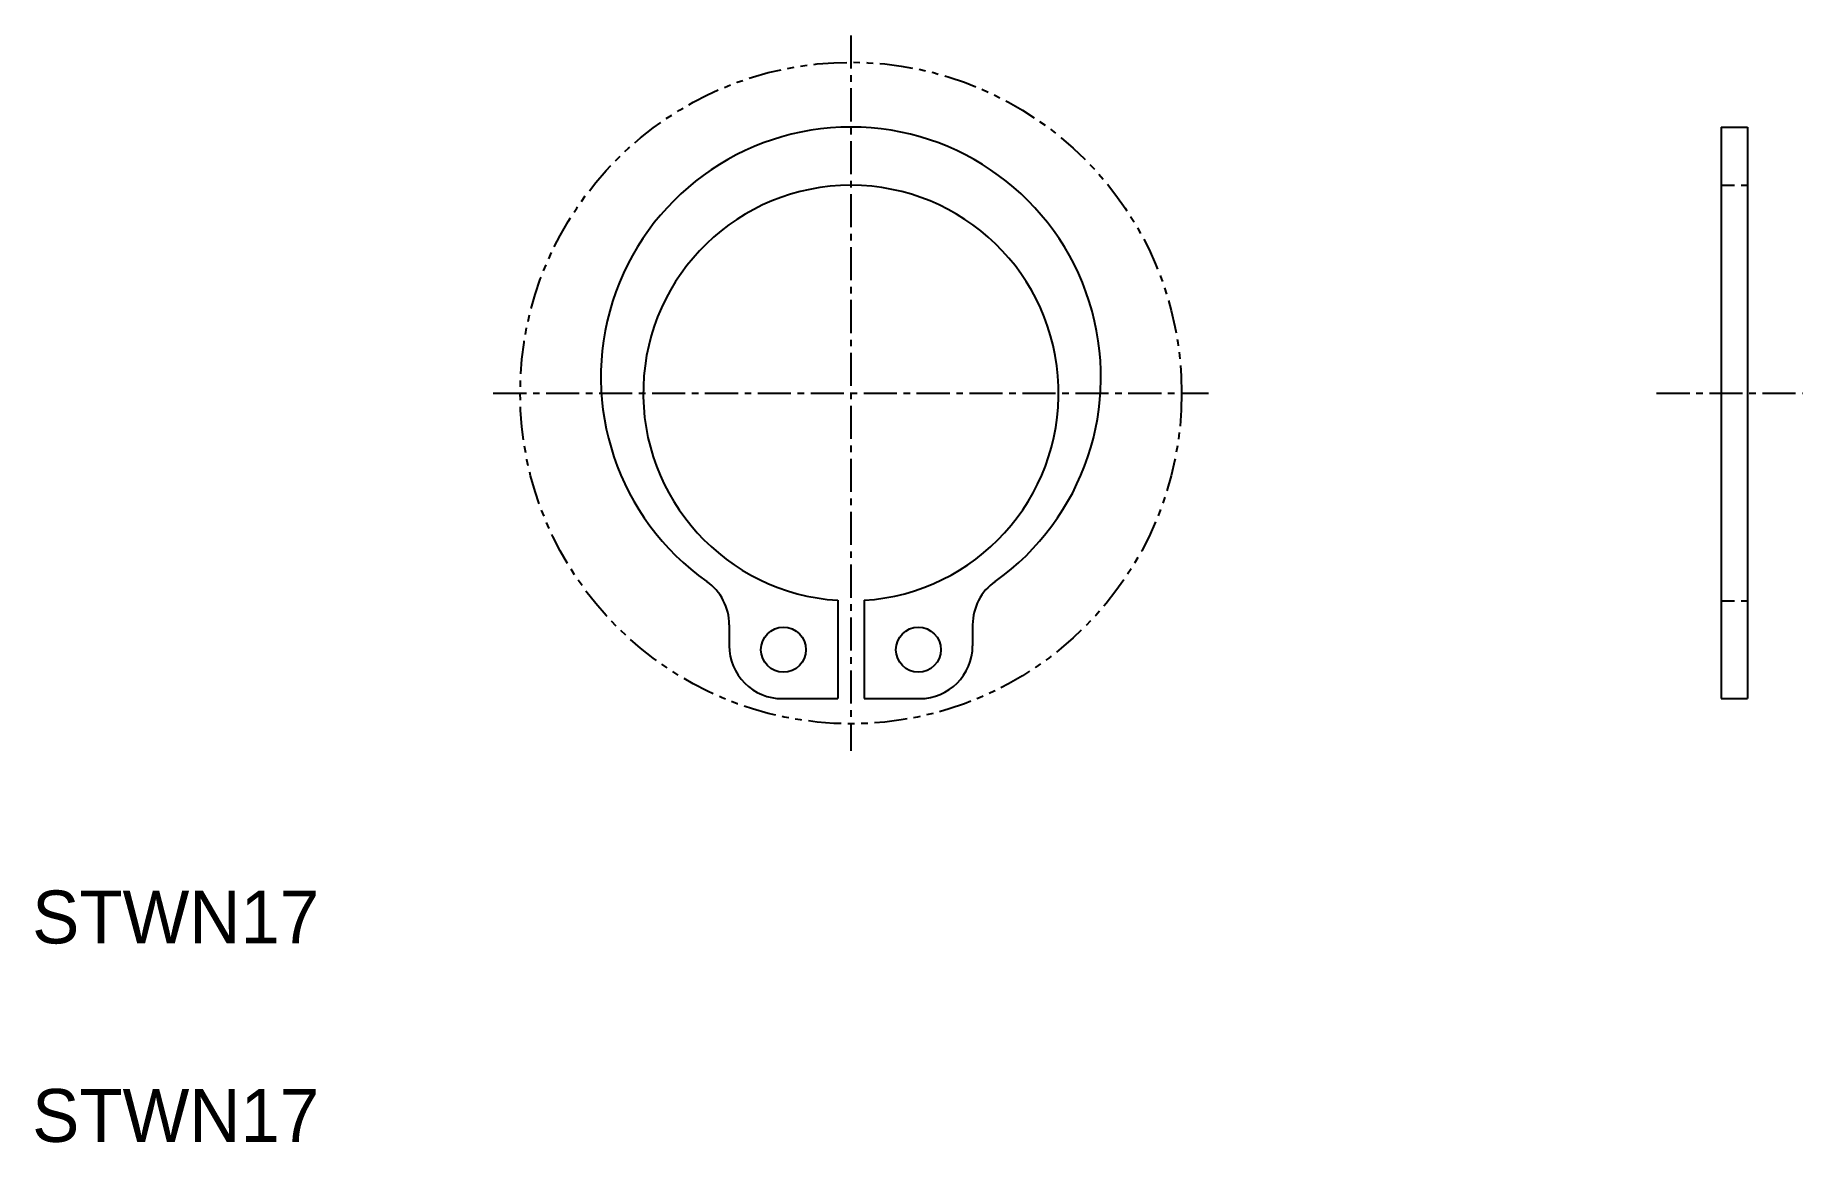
# Model space of a CAD drawing. Extents: x 193.4 to 260.2, y 82.3 to 124.1.
import ezdxf

# ---------------------------------------------------------------- set-up
doc = ezdxf.new("R2010")
doc.units = 0
for name, pattern in [('CENTER', [2, 1.25, -0.25, 0.25, -0.25]), ('DASHED', [0.75, 0.5, -0.25]), ('PHANTOM', [2.5, 1.25, -0.25, 0.25, -0.25, 0.25, -0.25])]:
    doc.linetypes.add(name, pattern=pattern)
doc.layers.get('0').update_dxf_attribs({"linetype": 'CONTINUOUS'})
doc.layers.add('CENTER', color=1, linetype='CENTER')

msp = doc.modelspace()

# ---------------------------------------------------------------- linework, layer by layer
at = {"color": 7, "linetype": 'CONTINUOUS'}
for p, q in [((257.158, 120.648), (257.158, 99.048)), ((257.158, 120.648), (258.158, 120.648)), ((258.158, 120.648), (258.158, 99.048)), ((223.765, 102.764), (223.765, 99.048)), ((224.765, 102.764), (224.765, 99.048)), ((219.665, 101.842), (219.665, 101.048)), ((223.765, 101.835), (223.765, 101.835)), ((228.865, 101.842), (228.865, 101.048)), ((223.765, 100.906), (223.765, 100.906)), ((221.665, 99.048), (223.765, 99.048)), ((224.765, 99.048), (226.865, 99.048)), ((257.158, 99.048), (258.158, 99.048))]:
    msp.add_line(p, q, dxfattribs=at)
at = {"color": 3, "linetype": 'DASHED'}
for p, q in [((257.158, 118.448), (258.158, 118.448)), ((257.158, 102.748), (258.158, 102.748))]:
    msp.add_line(p, q, dxfattribs=at)
at = {"color": 3, "linetype": 'PHANTOM'}
msp.add_circle((224.265, 110.598), 12.5, dxfattribs=at)
at = {"color": 7, "linetype": 'CONTINUOUS'}
for centre in [(221.715, 100.898), (226.815, 100.898)]:
    msp.add_circle(centre, 0.85, dxfattribs=at)
for centre, radius, start, end in [((224.265, 111.198), 9.45, 305.19908, 234.80092), ((224.265, 110.598), 7.85, 273.65189, 266.34812), ((217.665, 101.842), 2, 0, 54.80092), ((230.865, 101.842), 2, 125.19908, 180.00001), ((221.665, 101.048), 2, 179.99999, 270), ((226.865, 101.048), 2, 270, 0)]:
    msp.add_arc(centre, radius, start, end, dxfattribs=at)
at = {"layer": 'CENTER', "color": 1, "linetype": 'CENTER'}
for p, q in [((224.265, 124.114), (224.265, 97.082)), ((210.749, 110.598), (237.781, 110.598)), ((254.716, 110.598), (260.236, 110.598))]:
    msp.add_line(p, q, dxfattribs=at)

# ---------------------------------------------------------------- texts
at = {"color": 7, "linetype": 'CONTINUOUS'}
for p in [(193.318, 89.797), (193.318, 82.297)]:
    msp.add_text('STWN17', height=2, dxfattribs=at).set_placement(p)

doc.saveas('drawing.dxf')
